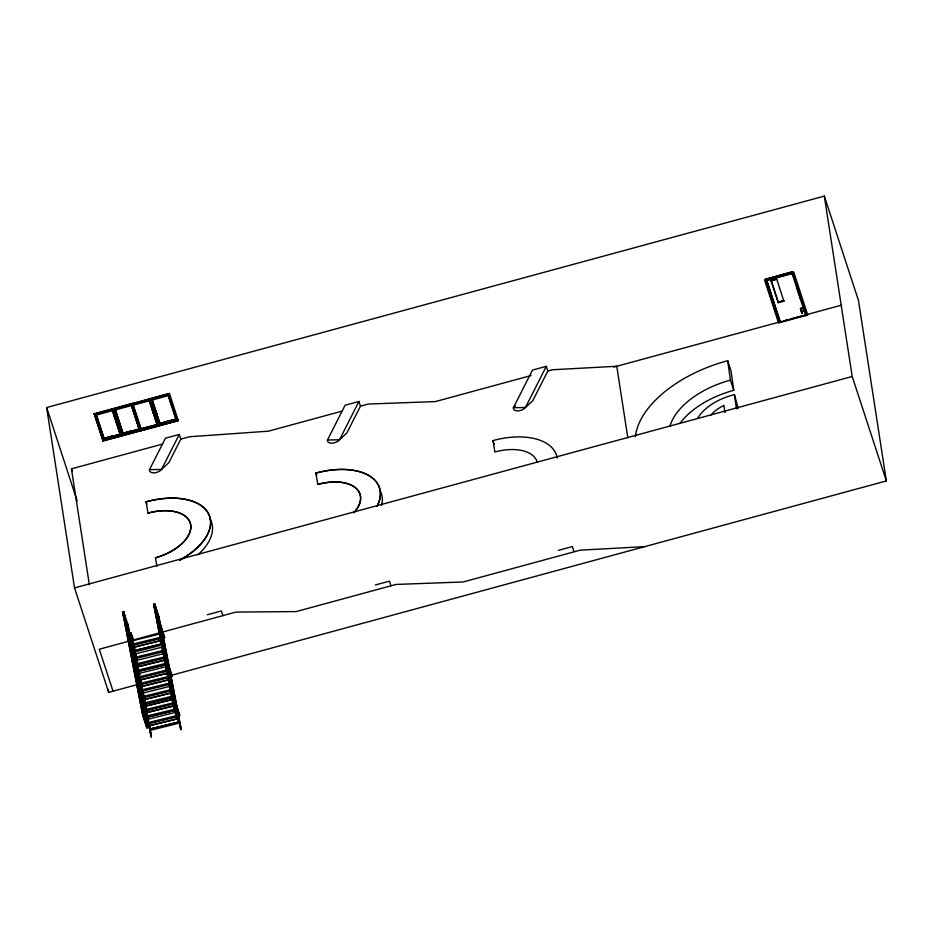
<?xml version="1.0" encoding="UTF-8"?>
<svg xmlns="http://www.w3.org/2000/svg" width="933" height="933" viewBox="0 0 933 933"><rect width="100%" height="100%" fill="white"/><g stroke="black" fill="none" stroke-linecap="round" stroke-linejoin="round"><path stroke-width="1.4" d="M802.823 307.937L801.062 308.415L802.823 307.937L803.931 311.33L802.17 311.809L801.494 310.456M801.913 313.138L800.432 308.496L801.913 313.138L801.062 308.345M800.806 309.744L801.727 310.386M801.202 309.08L801.435 309.791M801.809 311.995L801.82 312.322M119.587 424.13L118.689 420.771M156.522 414.17L155.31 411.056L156.546 414.275L156.056 412.526M116.812 422.509L116.333 421.529L117.395 424.853L116.567 421.366M153.28 412.736L153.49 411.745M121.395 434.591L113.126 409.272M158.237 424.69L149.898 399.394M104.111 438.883L96.332 415.068L112.52 410.672L120.299 434.486L104.146 438.358M131.32 405.284L139.25 429.332L123.109 433.204M141.035 428.783L157.141 424.585L149.35 400.782L133.174 405.179L141.035 428.783L157.141 424.585M159.916 423.827L152.137 400.024L168.313 395.627L176.092 419.43L159.951 423.302M155.298 411.523L155.974 412.258M153.84 414.357L154.388 414.858L153.455 411.896M149.49 469.661L165.444 438.183L179.288 434.428L180.815 439.105L168.896 462.616L161.526 469.451A6.718 3.732 -18.1 0 1 153.84 472.844A6.718 3.732 -18.1 0 1 149.49 469.661L161.526 469.451L179.288 434.428M327.471 440.003L345.093 405.225L358.937 401.47L360.465 406.147L346.878 432.959L339.507 439.793A6.718 3.732 -18.1 0 1 331.821 443.187A6.718 3.732 -18.1 0 1 327.471 440.003L339.507 439.793L358.937 401.47M546.318 366.319L525.442 407.499A6.718 3.732 -18.1 0 1 517.757 410.893A6.718 3.732 -18.1 0 1 513.407 407.709L532.475 370.074L546.318 366.319L547.846 370.996L532.801 400.665L525.442 407.499L513.407 407.709L515.506 405.762M153.21 411.896L153.992 414.928M131.366 405.598L115.295 409.914L123.074 433.728M176.092 419.43L168.313 395.627M118.573 421.156L119.062 421.926M131.95 404.269L140.277 429.926L132.136 404.456M159.321 424.713L150.913 399.114M117.348 424.737L116.427 422.287M118.281 420.9L118.981 421.669M155.811 411.71L155.519 412.293L155.403 410.438M124.206 613.296L123.039 613.634L122.724 612.678L123.891 612.328L128.043 625.028L126.876 625.367L123.098 613.879L124.264 613.599M738.155 408.386L734.434 394.577L730.014 395.849A42.265 23.453 -18.1 0 0 697.651 418.451M141.011 683.574L108.671 692.368L74.523 587.918L46.65 407.534L824.329 196.105L858.477 300.554L886.35 480.938L170.541 675.539M94.21 413.786L132.579 403.359L141.431 430.545L103.062 440.982L94.21 413.786L103.062 440.982M94.245 413.995L169.421 393.458L178.273 420.655L139.903 431.081L131.052 403.896L139.903 431.081M131.087 404.094L169.421 393.458M103.423 411.908L106.199 411.161M119.611 407.511L114.071 409.016L122.398 434.661L158.283 425.028L150.015 399.709L114.118 409.354L122.34 434.323M125.15 405.995L130.69 404.49M121.045 434.883L112.8 409.529L95.248 414.299L103.516 439.77L121.453 434.918L113.173 409.61L95.166 414.509L103.435 439.816L121.01 434.673L103.505 439.653M114.467 409.074L149.642 399.627L157.887 424.981L122.724 434.428L114.502 409.284M151.344 399.382L168.861 394.402L177.247 419.873L159.181 424.433M113.115 409.785L95.166 414.509M114.258 409.47L149.945 399.884M105.476 437.997L112.112 436.178L105.487 438.044M132.393 430.661L125.768 432.48L132.404 430.719M139.029 428.853L123.156 433.518L115.4 409.61M120.077 434.067L116.1 435.151L120.299 434.486M165.258 421.903L170.564 420.398M159.986 423.57L176.022 418.964M175.917 419.279L159.998 423.629L152.242 399.709M138.889 429.81L122.724 434.428M177.072 419.547L159.566 424.527L177.247 419.873L168.861 394.402M102.91 440.388L178.121 420.06L102.933 440.598M103.027 440.773L178.273 420.655M765.177 279.433L779.148 322.27L806.777 314.759L792.793 271.923L765.2 279.585L792.77 271.76L807.022 315.354M765.398 280.052L764.64 280.262L778.623 323.075M793.027 272.541L793.796 272.343L807.791 315.144M89.358 584.804L71.433 468.844L162.587 444.061M180.815 439.105L189.446 436.749L268.366 431.186L342.318 411.08M791.895 273.031L791.989 273.649L766.693 280.53L766.599 279.912L791.895 273.031L805.902 315.995M791.919 273.182L766.623 280.063L780.385 322.421L805.68 315.552L805.587 314.922M772.524 280.087L775.288 279.329M771.159 280.611L775.311 279.48M778.297 302.689L778.204 302.07L783.732 300.554L783.837 301.184L778.297 302.689L771.229 281.078L776.699 279.107M360.465 406.147L368.138 404.059L435.361 401.575L530.97 375.579M783.755 300.706L778.227 302.222L771.136 280.46L771.229 281.078M547.846 370.996L552.313 369.771L616.771 366.261L627.827 437.845M613.774 367.077L781.131 321.582M783.942 320.812L788.163 319.669M790.974 318.899L841.601 305.138M74.523 587.918L852.214 376.489L824.329 196.105M130.947 633.134L132.626 638.265L130.923 632.784L151.181 736.895L130.69 632.842M207.289 614.777L221.366 610.952L222.894 615.628M128.801 641.204L99.306 649.228L113.021 691.178M131.611 640.446L159.695 632.807M162.505 632.049L235.932 612.083L296.239 611.57L396.012 584.443L463.234 581.959L580.198 550.167L644.645 546.645M375.404 584.956L389.481 581.131L390.939 585.819M558.272 550.412L572.349 546.586L573.877 551.263M144.323 713.558L147.484 723.215L148.65 722.935L140.976 699.458L139.81 699.75L143.647 711.482L144.813 711.191L148.02 727.623L146.843 727.903L142.691 715.203L122.561 611.826L123.739 611.535L140.731 698.164L148.16 720.906M170.844 692.099L174.669 703.844L175.847 703.552L179.043 719.973L177.876 720.264L173.725 707.564L153.595 604.187L154.773 603.896L158.925 616.596L160.523 624.807M155.088 604.852L153.91 605.144L174.039 708.532M143.006 716.171L124.73 622.299L125.908 622.008L133.582 645.484L132.404 645.764L129.699 637.484M155.764 614.649L156.942 614.357L164.616 637.834L163.438 638.125L160.278 628.457M126.62 624.655L127.786 624.364L129.174 631.489M158.482 621.285L157.642 617.016L158.925 616.596M160.313 625.553L161.491 629.157M161.887 630.37L162.96 634.603M132.789 640.726L162.155 633.367M161.432 638.37L133.454 645.309L133.034 644.038L161.036 637.169M133.524 644.796L132.404 645.764M168.057 663.538L160.779 626.125L159.601 626.393L155.508 613.354L156.686 613.063L164.558 637.146L163.438 638.125M164.126 644.633L163.707 643.362L134.317 650.593L134.737 651.875L164.126 644.586L163.73 643.385L134.34 650.616L134.049 647.164L163.438 639.921L134.084 647.28M135.378 653.881L163.345 646.872M164.021 651.537L136.043 658.476L135.623 657.194L162.225 650.674M132.264 661.019L133.442 660.739L141.116 684.204L139.938 684.495L137.233 676.215M163.217 653.73L136.661 660.401L137.314 664.984L165.293 658.045M164.908 656.844L136.894 663.713L136.626 660.272L137.046 661.602M165.153 664.879L138.562 671.422L138.142 670.151L137.874 666.71L164.465 660.167M137.909 666.838L164.488 660.296M135.542 670.5L136.719 670.209L129.43 632.807L128.253 633.064L134.993 667.725M138.142 670.151L166.156 663.281M135.856 671.468L137.034 671.177L129.745 633.764L128.567 634.032M165.141 664.832L138.562 671.422M136.101 672.763L137.279 672.471L144.568 709.896L143.39 710.188M139.215 673.416L167.17 666.395M167.858 671.06L139.868 677.999L139.449 676.728L166.062 670.197M140.755 683.306L140.475 679.842L169.864 672.611M169.888 672.74L140.498 679.97L140.895 681.172L140.475 679.842M168.745 676.413L140.743 683.283L141.151 684.554L170.541 677.276L170.121 676.052M172.092 675.877L170.972 676.857L172.092 675.877L164.22 651.794L163.053 652.085L164.803 657.438M170.436 684.227L142.446 691.108L141.758 686.396L168.348 679.854M141.793 686.525L169.771 679.632M142.026 689.837L171.439 682.629L171.171 679.294M143.076 693.079L171.031 686.07M171.719 690.735L143.729 697.674L143.309 696.391L171.322 689.522M170.587 690.805L171.765 690.525L179.684 715.284L178.506 715.576L175.357 705.908M171.602 697.686L145.023 704.228L144.603 702.946L144.335 699.517L170.926 692.974M144.358 699.633L170.949 693.091M144.603 702.946L172.605 696.088M171.602 697.627L145.023 704.228M174.296 703.844L146.306 710.783L145.886 709.512L145.618 706.071L173.608 699.179M145.653 706.199L173.643 699.307M145.886 709.512L172.5 702.981M174.424 702.549L175.602 702.257L168.313 664.832M175.544 710.328L147.554 717.22L146.866 712.509L173.456 705.966M146.901 712.637L174.891 705.745M142.691 715.203L143.962 714.783L147.484 725.559L146.306 725.851L142.796 715.075M173.725 707.564L174.996 707.144L178.518 717.92L177.34 718.2L173.818 707.436M175.147 709.08L147.134 715.949L147.554 717.22M147.554 717.174L175.544 710.281M148.207 719.215L176.162 712.194M179.637 714.596L178.506 715.576M177.83 715.284L178.25 716.567L148.86 723.798L148.44 722.527L176.454 715.658M177.457 718.76L149.467 725.641L150.155 730.352L179.533 723.075L178.856 718.41L179.276 719.74M177.48 718.876L149.49 725.769L149.886 726.97M151.181 736.895L149.198 723.39M180.769 726.119L180.804 729.606L178.541 714.678M178.739 719.903L181.037 729.548M152.989 411.57L153.653 412.619L153.094 412.071M153.28 412.456L153.315 411.021M116.578 421.809L116.147 421.459M153.362 412.818L154.26 414.252M96.332 415.068L104.204 438.673L120.112 434.288L112.403 410.695M852.214 376.489L886.35 480.938M792 271.958L765.911 279.06M797.12 288.39L800.736 299.435M776.676 278.955L783.837 301.184M766.599 279.912L780.385 322.421M765.142 279.27L779.393 322.865M635.385 436.702A104.263 57.846 -18.1 0 1 727.682 360.698L731.017 370.891L733.77 390.344A69.217 38.405 -18.1 0 0 680.029 423.244M727.682 360.698L730.434 380.151L733.77 390.344M557.223 458.033A60.96 33.821 -18.1 0 0 492.986 440.598L494.163 444.213M376.944 506.362A60.96 33.821 -18.1 0 0 315.879 473.078L316.684 475.503M315.879 473.078L317.803 484.46A40.469 22.462 -18.1 0 1 355.158 487.551A40.469 22.462 -18.1 0 1 353.91 512.73M151.309 399.172L159.566 424.527M149.245 400.793L156.966 424.445M179.626 560.138A60.96 33.821 -18.1 0 0 208.071 512.905A60.96 33.821 -18.1 0 0 146.096 501.791L146.889 504.228M147.985 513.092L148.009 513.173A40.469 22.462 -18.1 0 1 190.67 524.743A40.469 22.462 -18.1 0 1 155.484 557.817L155.461 557.736A40.469 22.462 -18.1 0 0 190.647 524.661A40.469 22.462 -18.1 0 0 147.985 513.092L146.096 501.791M153.595 604.187L155.193 609.062M157.642 617.016L154.12 606.24L155.298 605.949L160.208 623.839M165.164 647.852L164.744 646.522L164.943 648.878M167.287 659.596L167.683 660.809M172.15 676.565L164.476 653.088L163.298 653.38L167.135 665.112M168.57 666.057L168.99 667.387M167.812 667.188L170.972 676.857M171.147 679.166L171.567 680.495M172.43 685.72L172.85 687.05M173.993 695.715L174.401 696.998M175.427 700.17L175.007 698.84L175.206 701.184M172.01 691.808L179.684 715.284M174.891 707.272L179.043 719.973M180.407 728.405L180.804 729.606M135.833 654.756L132.498 637.601L133.186 641.927M125.652 620.713L132.649 642.114M122.561 611.826L124.474 621.005M134.049 647.164L134.469 648.482M135.775 655.083L135.355 653.765L135.647 657.217M124.73 622.299L128.789 634.72M137.874 666.71L138.294 668.04M139.6 674.617L139.18 673.288L139.472 676.74M71.433 468.844L72.319 471.55M133.197 659.444L139.752 679.504M141.758 686.396L142.178 687.679M143.472 694.28L143.052 692.962L143.332 696.415M132.019 659.724L136.335 673.451M144.335 699.517L144.755 700.846M145.618 706.071L146.038 707.401M146.866 712.509L147.286 713.78M46.65 407.534L77.194 500.986M147.577 716.299L148.592 720.358M139.553 698.455L141.303 703.809M143.927 711.832L143.052 709.15L144.253 708.94L136.964 671.503L135.786 671.795L142.539 706.456M148.02 727.623L143.869 714.923L123.739 611.535M155.484 412.118L155.111 410.998M116.532 422.754L116.24 421.926M800.981 309.616L800.759 308.695M801.774 312.112L802.018 313.115M162.004 633.437L168.686 667.433M169.794 673.101L177.025 709.931M177.865 714.177L180.64 728.346M161.771 633.495L162.33 636.329M163.508 637.461L170.471 673.206M171.031 676.063L177.981 711.809M163.835 640.376L169.678 670.407M170.797 676.122L177.188 709.01M178.588 716.159L180.536 726.166M167.742 662.57L160.464 625.157L159.286 625.425L165.759 658.698M175.287 701.289L167.998 663.864L166.82 664.156L173.293 697.429M178.518 717.92L175.532 702.584L174.354 702.876L177.34 718.2M159.87 627.781L160.406 630.545M160.942 633.32L161.491 636.096M162.832 643.024L163.38 645.799M169.293 676.203L169.841 678.979M171.182 685.907L171.719 688.682M174.938 705.208L175.474 707.949M176.535 713.418L177.608 718.9M154.773 603.896L175.206 708.24M136.393 657.613L138.341 667.631M138.9 670.489L139.74 674.781M140.288 677.638L142.236 687.644M142.796 690.502L146.131 707.669M146.691 710.526L148.359 719.098M133.652 644.808L136.719 660.529M137.268 663.398L137.827 666.255M138.387 669.113L139.495 674.839M141.443 684.845L143.122 693.417M143.67 696.286L145.898 707.727M146.458 710.584L147.017 713.442M148.965 723.448L149.793 727.74M150.353 730.597L150.913 733.466M127.891 624.235L129.489 632.446M147.484 725.559L144.498 710.235L143.332 710.514L146.306 725.851M130.993 646.511L131.53 649.286M136.65 675.527L137.186 678.303M139.344 689.394L139.88 692.169M140.428 694.945L140.965 697.709M145.513 721.069L146.843 727.903M140.976 699.458L144.183 715.879M492.986 440.598L494.898 451.98A40.469 22.462 -18.1 0 1 537.221 462.092M155.461 557.736L156.907 566.284M157.887 424.981L140.277 429.926M108.228 689.499L108.671 692.368M734.434 394.577L736.452 408.829M724.918 412.584L723.903 405.412L722.982 405.867A30.183 16.747 -18.1 0 0 710.981 415.022M164.558 637.146L164.616 637.834M151.146 733.408L151.414 736.837M148.184 719.086L148.464 722.539M147.426 722.539L147.484 723.215M139.892 683.807L139.938 684.495M132.766 640.598L133.057 644.062M669.976 426.299A69.217 38.405 -18.1 0 1 730.434 380.151M210.193 519.18A60.96 33.821 -18.1 0 1 197.901 554.797M146.119 501.872A60.96 33.821 -18.1 0 1 208.094 512.987A60.96 33.821 -18.1 0 1 179.649 560.208M379.988 490.455A60.96 33.821 -18.1 0 1 381.632 505.336M317.78 484.379A40.469 22.462 -18.1 0 1 355.135 487.469A40.469 22.462 -18.1 0 1 353.875 512.649M315.914 473.159A60.96 33.821 -18.1 0 1 376.967 506.444M168.966 394.554L150.959 399.452L168.885 394.612M179.124 721.85L149.735 729.081L179.136 721.862"/></g></svg>
